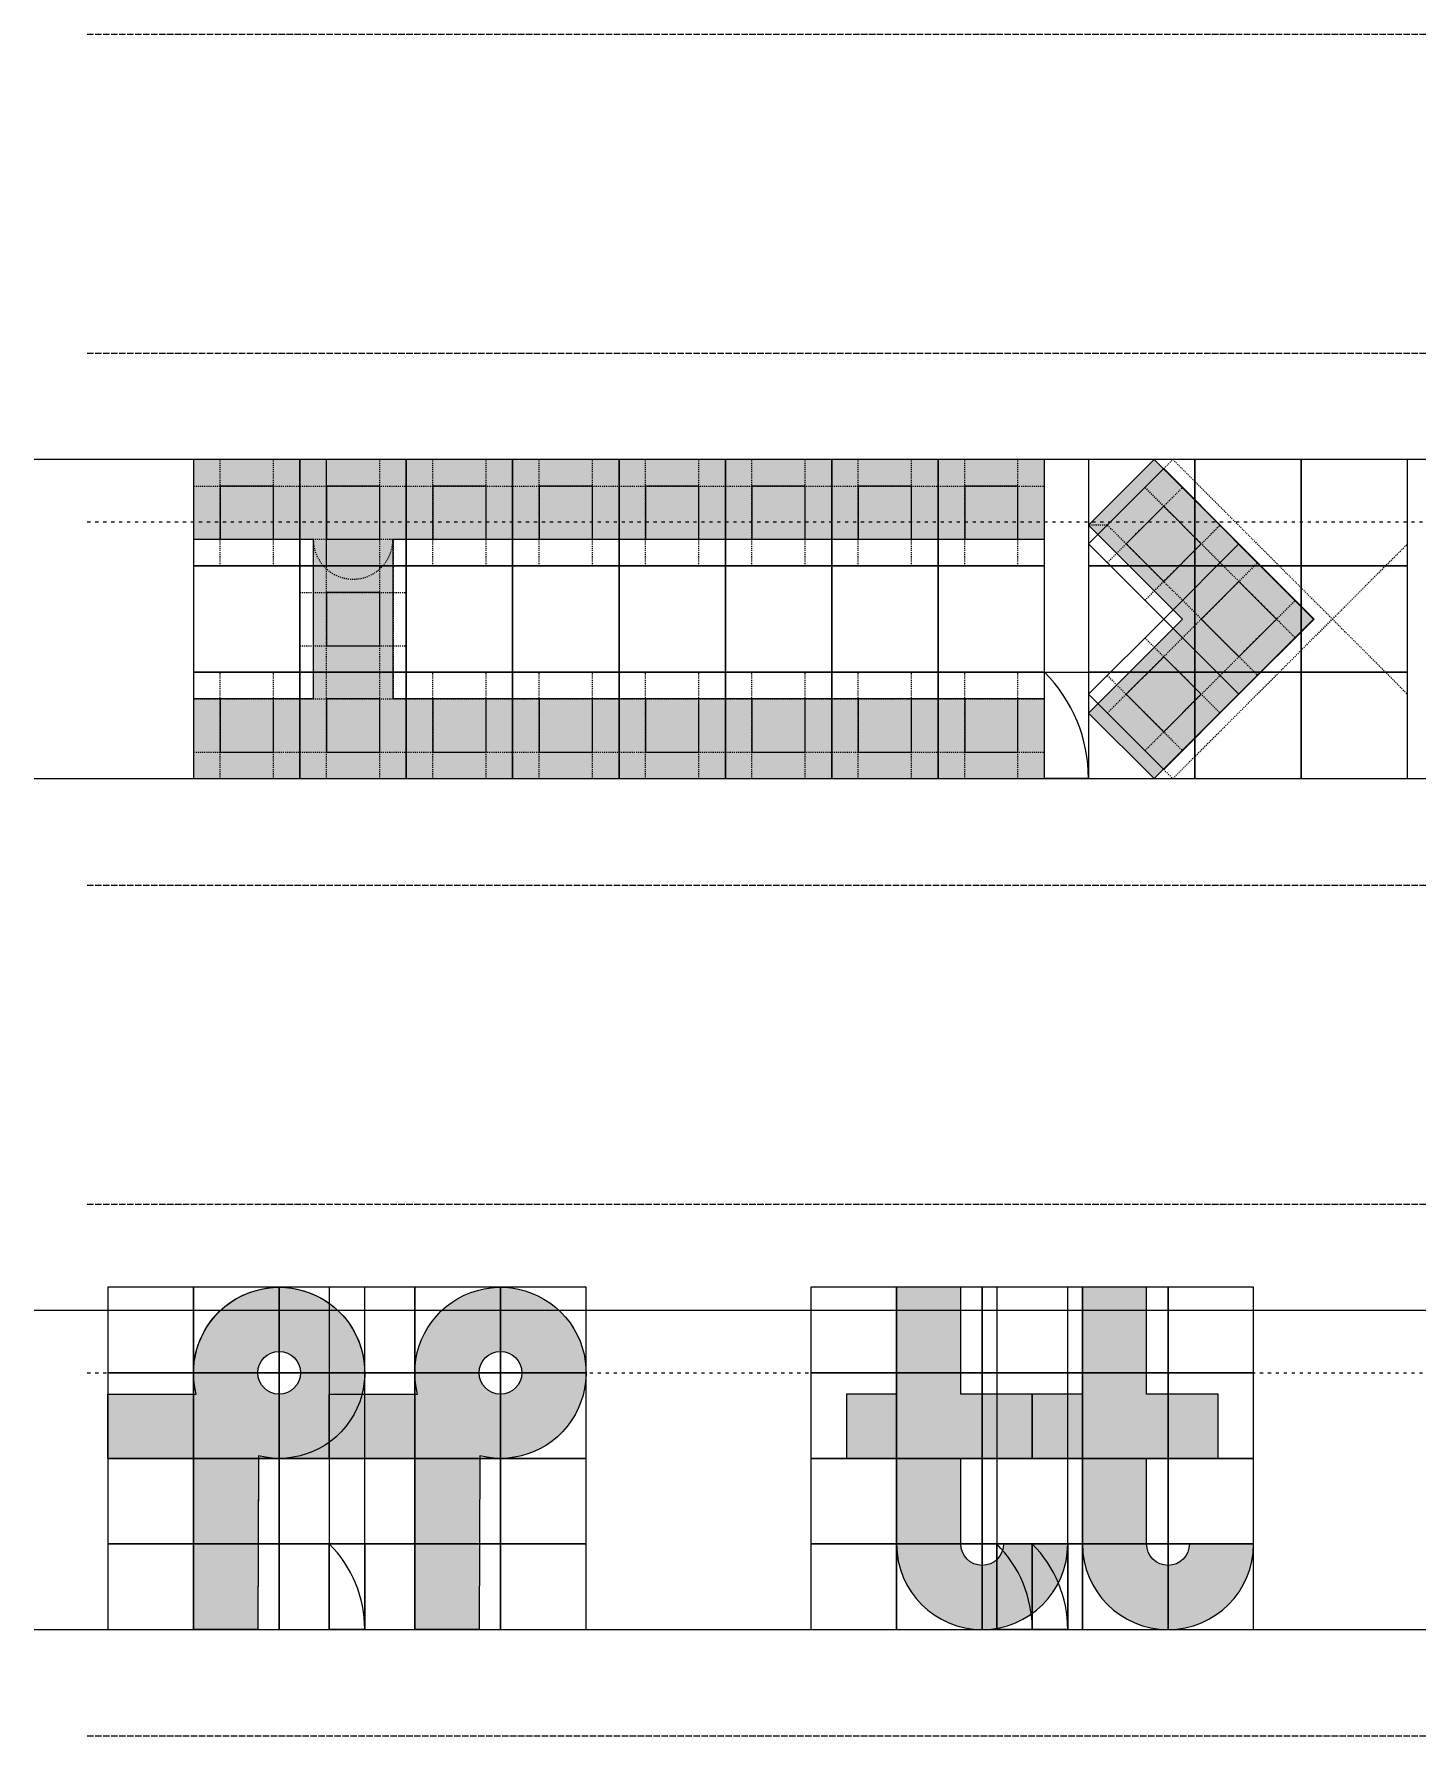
# Model space of a CAD drawing. Header units: millimetres. Extents: x -19 to 3010, y -292 to 470.
# Drawn here: x 810 to 940.1, y -250 to -90 of the extents above; entities that cross this region are included whole.
import ezdxf

# ---------------------------------------------------------------- set-up
doc = ezdxf.new("R2010")
doc.units = ezdxf.units.MM
doc.linetypes.add('ACAD_ISO02W100', pattern=[15, 12, -3])
doc.linetypes.add('ACAD_ISO03W100', pattern=[30, 12, -18])
for name, color, linetype in [('GUIDES', 252, 'Continuous'), ('guides_minor', 12, 'Continuous'), ('Lettering', 7, 'Continuous'), ('LINES', 252, 'Continuous'), ('Outlines', 5, 'Continuous')]:
    doc.layers.add(name, color=color, linetype=linetype)

msp = doc.modelspace()

# ---------------------------------------------------------------- hatches: boundary and pattern name
at = {"layer": 'Lettering'}
h = msp.add_hatch(color=256, dxfattribs=at)
h.dxf.hatch_style = 1
h.paths.add_polyline_path([(825, -130), (825, -137.5), (836.25, -137.5), (836.25, -152.5), (825, -152.5), (825, -160), (905, -160), (905, -152.4999999999999), (843.75, -152.5000000000001), (843.75, -137.4999999999998), (905, -137.5), (905, -130)])
h.paths.add_polyline_path([(915.3033008588993, -129.9999999999999), (909.1421356237308, -136.1611652351681), (917.9809703885628, -145.0000000000001), (909.1421356237311, -153.8388347648317), (915.3033008588991, -159.9999999999999), (930.3033008588993, -144.9999999999999)])
h = msp.add_hatch(color=256, dxfattribs=at)
h.dxf.hatch_style = 1
edge = h.paths.add_edge_path(flags=16)
edge.add_arc((853.85618083164, -215.857864376269), 2.011844635310808, 0, 360)
edge = h.paths.add_edge_path()
edge.add_line((840.8392193089586, -217.86970901158), (846.0643400639243, -217.8697090115799))
edge.add_arc((853.8561808316402, -215.857864376269), 8.047378541243692, -104.03624346792759, 194.4775121859299, ccw=False)
edge.add_line((851.9044048472356, -223.664968313887), (851.8443361963292, -239.9999999999999))
edge.add_line((851.8443361963292, -239.9999999999999), (845.8088022903966, -240))
edge.add_line((845.8088022903966, -240), (845.8088022903966, -223.9052429175127))
edge.add_line((845.8088022903966, -223.9052429175127), (831.0947189974079, -223.9052429175127))
edge.add_line((831.0947189974079, -223.9052429175127), (831.0355339059316, -239.9999999999999))
edge.add_line((831.0355339059316, -239.9999999999999), (824.999999999999, -240))
edge.add_line((824.999999999999, -240), (824.999999999999, -223.9052429175127))
edge.add_line((824.999999999999, -223.9052429175127), (816.9526214587553, -223.9052429175127))
edge.add_line((816.9526214587553, -223.9052429175127), (816.9526214587552, -217.86970901158))
edge.add_line((816.9526214587552, -217.86970901158), (825.2555377735267, -217.8697090115799))
edge.add_arc((833.0473785412427, -215.857864376269), 8.047378541243678, -14.477512185929925, 194.4775121859295, ccw=False)
edge = h.paths.add_edge_path(flags=16)
edge.add_arc((833.0473785412424, -215.857864376269), 2.011844635310808, 0, 360)
h = msp.add_hatch(color=256, dxfattribs=at)
h.dxf.hatch_style = 1
edge = h.paths.add_edge_path()
edge.add_line((903.8561808316402, -223.9052429175127), (908.5702260395507, -223.9052429175127))
edge.add_line((908.5702260395507, -223.9052429175127), (908.5702260395504, -231.9526214587563))
edge.add_arc((916.6176045807941, -231.9526214587563), 8.047378541243688, 180, 360)
edge.add_line((924.6649831220378, -231.9526214587563), (918.6294492161052, -231.9526214587563))
edge.add_arc((916.6176045807943, -231.9526214587563), 2.011844635310922, -180, 0, ccw=False)
edge.add_line((914.6057599454833, -231.9526214587563), (914.6057599454833, -223.9052429175127))
edge.add_line((914.6057599454833, -223.9052429175127), (921.3316497887046, -223.9052429175127))
edge.add_line((921.3316497887046, -223.9052429175127), (921.3316497887046, -217.8697090115801))
edge.add_line((921.3316497887046, -217.8697090115801), (914.6057599454833, -217.8697090115801))
edge.add_line((914.6057599454833, -217.8697090115801), (914.6057599454833, -207.8104858350254))
edge.add_line((914.6057599454833, -207.8104858350254), (908.5702260395507, -207.8104858350254))
edge.add_line((908.5702260395507, -207.8104858350254), (908.5702260395507, -217.86970901158))
edge.add_line((908.5702260395507, -217.86970901158), (903.8561808316402, -217.8697090115801))
edge.add_line((903.8561808316402, -217.8697090115801), (897.130290988419, -217.8697090115801))
edge.add_line((897.130290988419, -217.8697090115801), (897.130290988419, -207.8104858350254))
edge.add_line((897.130290988419, -207.8104858350254), (891.0947570824864, -207.8104858350254))
edge.add_line((891.0947570824864, -207.8104858350254), (891.0947570824864, -217.86970901158))
edge.add_line((891.0947570824864, -217.86970901158), (886.3807118745759, -217.86970901158))
edge.add_line((886.3807118745759, -217.86970901158), (886.3807118745759, -223.9052429175127))
edge.add_line((886.3807118745759, -223.9052429175127), (891.0947570824864, -223.9052429175127))
edge.add_line((891.0947570824864, -223.9052429175127), (891.0947570824861, -231.9526214587563))
edge.add_arc((899.1421356237298, -231.9526214587563), 8.047378541243688, 180, 360)
edge.add_line((907.1895141649735, -231.9526214587563), (901.1539802590408, -231.9526214587563))
edge.add_arc((899.1421356237299, -231.9526214587563), 2.011844635310922, -180, 0, ccw=False)
edge.add_line((897.130290988419, -231.9526214587563), (897.130290988419, -223.9052429175127))
edge.add_line((897.130290988419, -223.9052429175127), (903.8561808316402, -223.9052429175127))

# ---------------------------------------------------------------- linework, layer by layer
at = {"layer": 'GUIDES', "linetype": 'ACAD_ISO02W100', "ltscale": 0.005}
for p, q in [((827.5, -140), (827.5, -130)), ((832.5, -140), (832.5, -130)), ((842.5, -140), (842.5, -130)), ((847.5, -140), (847.5, -130)), ((852.5, -140), (852.5, -130)), ((857.5, -140), (857.5, -130)), ((862.5, -140), (862.5, -130)), ((867.5, -140), (867.5, -130)), ((872.5, -140), (872.5, -130)), ((877.5, -140), (877.5, -130)), ((882.5, -140), (882.5, -130)), ((887.5, -140), (887.5, -130)), ((892.5, -140), (892.5, -130)), ((897.5, -140), (897.5, -130)), ((902.5, -140), (902.5, -130)), ((825, -132.5), (835, -132.5)), ((835, -132.5), (845, -132.5)), ((845, -132.5), (855, -132.5)), ((855, -132.5), (865, -132.5)), ((865, -132.5), (875, -132.5)), ((875, -132.5), (885, -132.5)), ((885, -132.5), (895, -132.5)), ((895, -132.5), (905, -132.5)), ((825, -137.5), (835, -137.5)), ((835, -137.5), (845, -137.5)), ((845, -137.5), (855, -137.5)), ((855, -137.5), (865, -137.5)), ((865, -137.5), (875, -137.5)), ((875, -137.5), (885, -137.5)), ((885, -137.5), (895, -137.5)), ((895, -137.5), (905, -137.5)), ((837.5, -150), (837.5, -140)), ((842.5, -150), (842.5, -140)), ((835, -142.5), (845, -142.5)), ((835, -147.5), (845, -147.5)), ((827.5, -160), (827.5, -150)), ((832.5, -160), (832.5, -150)), ((837.5, -160), (837.5, -150)), ((842.5, -160), (842.5, -150)), ((847.5, -160.0000000000003), (847.5, -150.0000000000003)), ((852.5, -160.0000000000003), (852.5, -150.0000000000003)), ((857.5, -160.0000000000003), (857.5, -150.0000000000003)), ((862.5, -160.0000000000003), (862.5, -150.0000000000003)), ((867.5, -160), (867.5, -150)), ((872.5, -160), (872.5, -150)), ((877.5, -160.0000000000001), (877.5, -150.0000000000001)), ((882.5, -160.0000000000001), (882.5, -150.0000000000001)), ((887.5, -160.0000000000001), (887.5, -150.0000000000001)), ((892.5, -160.0000000000001), (892.5, -150.0000000000001)), ((897.5, -160), (897.5, -150)), ((902.5, -160), (902.5, -150)), ((825, -152.5), (835, -152.5)), ((835, -152.5), (845, -152.5)), ((845, -152.5000000000003), (855, -152.5000000000003)), ((855, -152.5000000000003), (865, -152.5000000000003)), ((865, -152.5), (875, -152.5)), ((875, -152.5000000000001), (885, -152.5000000000001)), ((885, -152.5000000000001), (895, -152.5000000000001)), ((895, -152.5), (905, -152.5)), ((825, -157.5), (835, -157.5)), ((835, -157.5), (845, -157.5)), ((845, -157.5000000000003), (855, -157.5000000000003)), ((855, -157.5000000000003), (865, -157.5000000000003)), ((865, -157.5), (875, -157.5)), ((875, -157.5000000000001), (885, -157.5000000000001)), ((885, -157.5000000000001), (895, -157.5000000000001)), ((895, -157.5), (905, -157.5))]:
    msp.add_line(p, q, dxfattribs=at)
at = {"layer": 'GUIDES'}
for points in [[(825, -140), (835, -140), (835, -130), (825, -130)], [(835, -140), (845, -140), (845, -130), (835, -130)], [(845, -140), (855, -140), (855, -130), (845, -130)], [(855, -140), (865, -140), (865, -130), (855, -130)], [(865, -140), (875, -140), (875, -130), (865, -130)], [(875, -140), (885, -140), (885, -130), (875, -130)], [(885, -140), (895, -140), (895, -130), (885, -130)], [(895, -140), (905, -140), (905, -130), (895, -130)], [(909.1421356237311, -140), (919.1421356237311, -140), (919.1421356237311, -130), (909.1421356237311, -130)], [(919.1421356237311, -140), (929.1421356237311, -140), (929.1421356237311, -130), (919.1421356237311, -130)], [(929.1421356237311, -140), (939.1421356237311, -140), (939.1421356237311, -130), (929.1421356237311, -130)], [(827.5, -137.5), (832.5, -137.5), (832.5, -132.5), (827.5, -132.5)], [(837.5, -137.5), (842.5, -137.5), (842.5, -132.5), (837.5, -132.5)], [(847.5, -137.5), (852.5, -137.5), (852.5, -132.5), (847.5, -132.5)], [(857.5, -137.5), (862.5, -137.5), (862.5, -132.5), (857.5, -132.5)], [(867.5, -137.5), (872.5, -137.5), (872.5, -132.5), (867.5, -132.5)], [(877.5, -137.5), (882.5, -137.5), (882.5, -132.5), (877.5, -132.5)], [(887.5, -137.5), (892.5, -137.5), (892.5, -132.5), (887.5, -132.5)], [(897.5, -137.5), (902.5, -137.5), (902.5, -132.5), (897.5, -132.5)], [(825, -150), (835, -150), (835, -140), (825, -140)], [(835, -150), (845, -150), (845, -140), (835, -140)], [(845, -150), (855, -150), (855, -140), (845, -140)], [(855, -150), (865, -150), (865, -140), (855, -140)], [(865, -150), (875, -150), (875, -140), (865, -140)], [(875, -150), (885, -150), (885, -140), (875, -140)], [(885, -150), (895, -150), (895, -140), (885, -140)], [(895, -150), (905, -150), (905, -140), (895, -140)], [(909.1421356237311, -150), (919.1421356237311, -150), (919.1421356237311, -140), (909.1421356237311, -140)], [(919.1421356237311, -150), (929.1421356237311, -150), (929.1421356237311, -140), (919.1421356237311, -140)], [(929.1421356237311, -150), (939.1421356237311, -150), (939.1421356237311, -140), (929.1421356237311, -140)], [(837.5, -147.5), (842.5, -147.5), (842.5, -142.5), (837.5, -142.5)], [(825, -160), (835, -160), (835, -150), (825, -150)], [(835, -160), (845, -160), (845, -150), (835, -150)], [(845, -160), (855, -160), (855, -150), (845, -150)], [(855, -160), (865, -160), (865, -150), (855, -150)], [(865, -160), (875, -160), (875, -150), (865, -150)], [(875, -160), (885, -160), (885, -150), (875, -150)], [(885, -160), (895, -160), (895, -150), (885, -150)], [(895, -160), (905, -160), (905, -150), (895, -150)], [(909.1421356237311, -160), (905, -160), (905, -150), (909.1421356237311, -150)], [(909.1421356237311, -160), (919.1421356237311, -160), (919.1421356237311, -150), (909.1421356237311, -150)], [(919.1421356237311, -160), (929.1421356237311, -160), (929.1421356237311, -150), (919.1421356237311, -150)], [(929.1421356237311, -160), (939.1421356237311, -160), (939.1421356237311, -150), (929.1421356237311, -150)], [(827.5, -157.5), (832.5, -157.5), (832.5, -152.5), (827.5, -152.5)], [(837.5, -157.5), (842.5, -157.5), (842.5, -152.5), (837.5, -152.5)], [(847.5, -157.5000000000003), (852.5, -157.5000000000003), (852.5, -152.5000000000003), (847.5, -152.5000000000003)], [(857.5, -157.5000000000003), (862.5, -157.5000000000003), (862.5, -152.5000000000003), (857.5, -152.5000000000003)], [(867.5, -157.5), (872.5, -157.5), (872.5, -152.5), (867.5, -152.5)], [(877.5, -157.5000000000001), (882.5, -157.5000000000001), (882.5, -152.5000000000001), (877.5, -152.5000000000001)], [(887.5, -157.5000000000001), (892.5, -157.5000000000001), (892.5, -152.5000000000001), (887.5, -152.5000000000001)], [(897.5, -157.5), (902.5, -157.5), (902.5, -152.5), (897.5, -152.5)], [(816.9526214587563, -215.857864376269), (825, -215.857864376269), (825, -207.8104858350254), (816.9526214587563, -207.8104858350254)], [(825, -215.857864376269), (833.0473785412437, -215.857864376269), (833.0473785412437, -207.8104858350254), (825, -207.8104858350254)], [(833.0473785412437, -215.857864376269), (841.0947570824874, -215.857864376269), (841.0947570824874, -207.8104858350254), (833.0473785412437, -207.8104858350254)], [(837.7614237491539, -215.857864376269), (845.8088022903976, -215.857864376269), (845.8088022903976, -207.8104858350254), (837.7614237491539, -207.8104858350254)], [(845.8088022903976, -215.857864376269), (853.8561808316413, -215.857864376269), (853.8561808316413, -207.8104858350254), (845.8088022903976, -207.8104858350254)], [(853.8561808316413, -215.857864376269), (861.903559372885, -215.857864376269), (861.903559372885, -207.8104858350254), (853.8561808316413, -207.8104858350254)], [(883.0473785412437, -215.857864376269), (891.0947570824874, -215.857864376269), (891.0947570824874, -207.8104858350254), (883.0473785412437, -207.8104858350254)], [(891.0947570824874, -215.857864376269), (899.1421356237311, -215.857864376269), (899.1421356237311, -207.8104858350254), (891.0947570824874, -207.8104858350254)], [(899.1421356237311, -215.857864376269), (907.1895141649748, -215.857864376269), (907.1895141649748, -207.8104858350254), (899.1421356237311, -207.8104858350254)], [(900.522847498308, -215.857864376269), (908.5702260395517, -215.857864376269), (908.5702260395517, -207.8104858350254), (900.522847498308, -207.8104858350254)], [(908.5702260395517, -215.857864376269), (916.6176045807954, -215.857864376269), (916.6176045807954, -207.8104858350254), (908.5702260395517, -207.8104858350254)], [(916.6176045807954, -215.857864376269), (924.6649831220388, -215.857864376269), (924.6649831220388, -207.8104858350254), (916.6176045807954, -207.8104858350254)], [(816.9526214587563, -223.9052429175127), (825, -223.9052429175127), (825, -215.857864376269), (816.9526214587563, -215.857864376269)], [(825, -223.9052429175127), (833.0473785412437, -223.9052429175127), (833.0473785412437, -215.857864376269), (825, -215.857864376269)], [(833.0473785412437, -223.9052429175127), (841.0947570824874, -223.9052429175127), (841.0947570824874, -215.857864376269), (833.0473785412437, -215.857864376269)], [(837.7614237491539, -223.9052429175127), (845.8088022903976, -223.9052429175127), (845.8088022903976, -215.857864376269), (837.7614237491539, -215.857864376269)], [(845.8088022903976, -223.9052429175127), (853.8561808316413, -223.9052429175127), (853.8561808316413, -215.857864376269), (845.8088022903976, -215.857864376269)], [(853.8561808316413, -223.9052429175127), (861.903559372885, -223.9052429175127), (861.903559372885, -215.857864376269), (853.8561808316413, -215.857864376269)], [(883.0473785412437, -223.9052429175127), (891.0947570824874, -223.9052429175127), (891.0947570824874, -215.857864376269), (883.0473785412437, -215.857864376269)], [(891.0947570824874, -223.9052429175127), (899.1421356237311, -223.9052429175127), (899.1421356237311, -215.857864376269), (891.0947570824874, -215.857864376269)], [(899.1421356237311, -223.9052429175127), (907.1895141649748, -223.9052429175127), (907.1895141649748, -215.857864376269), (899.1421356237311, -215.857864376269)], [(900.522847498308, -223.9052429175127), (908.5702260395517, -223.9052429175127), (908.5702260395517, -215.857864376269), (900.522847498308, -215.857864376269)], [(908.5702260395517, -223.9052429175127), (916.6176045807954, -223.9052429175127), (916.6176045807954, -215.857864376269), (908.5702260395517, -215.857864376269)], [(916.6176045807954, -223.9052429175127), (924.6649831220388, -223.9052429175127), (924.6649831220388, -215.857864376269), (916.6176045807954, -215.857864376269)], [(816.9526214587563, -231.9526214587563), (825, -231.9526214587563), (825, -223.9052429175127), (816.9526214587563, -223.9052429175127)], [(825, -231.9526214587563), (833.0473785412437, -231.9526214587563), (833.0473785412437, -223.9052429175127), (825, -223.9052429175127)], [(833.0473785412437, -231.9526214587563), (841.0947570824874, -231.9526214587563), (841.0947570824874, -223.9052429175127), (833.0473785412437, -223.9052429175127)], [(837.7614237491539, -231.9526214587563), (845.8088022903976, -231.9526214587563), (845.8088022903976, -223.9052429175127), (837.7614237491539, -223.9052429175127)], [(845.8088022903976, -231.9526214587563), (853.8561808316413, -231.9526214587563), (853.8561808316413, -223.9052429175127), (845.8088022903976, -223.9052429175127)], [(853.8561808316413, -231.9526214587563), (861.903559372885, -231.9526214587563), (861.903559372885, -223.9052429175127), (853.8561808316413, -223.9052429175127)], [(883.0473785412437, -231.9526214587563), (891.0947570824874, -231.9526214587563), (891.0947570824874, -223.9052429175127), (883.0473785412437, -223.9052429175127)], [(891.0947570824874, -231.9526214587563), (899.1421356237311, -231.9526214587563), (899.1421356237311, -223.9052429175127), (891.0947570824874, -223.9052429175127)], [(899.1421356237311, -231.9526214587563), (907.1895141649748, -231.9526214587563), (907.1895141649748, -223.9052429175127), (899.1421356237311, -223.9052429175127)], [(900.522847498308, -231.9526214587563), (908.5702260395517, -231.9526214587563), (908.5702260395517, -223.9052429175127), (900.522847498308, -223.9052429175127)], [(908.5702260395517, -231.9526214587563), (916.6176045807954, -231.9526214587563), (916.6176045807954, -223.9052429175127), (908.5702260395517, -223.9052429175127)], [(916.6176045807954, -231.9526214587563), (924.6649831220388, -231.9526214587563), (924.6649831220388, -223.9052429175127), (916.6176045807954, -223.9052429175127)], [(816.9526214587563, -240), (825, -240), (825, -231.9526214587563), (816.9526214587563, -231.9526214587563)], [(825, -240), (833.0473785412437, -240), (833.0473785412437, -231.9526214587563), (825, -231.9526214587563)], [(833.0473785412437, -240), (841.0947570824874, -240), (841.0947570824874, -231.9526214587563), (833.0473785412437, -231.9526214587563)], [(837.7614237491539, -240), (845.8088022903976, -240), (845.8088022903976, -231.9526214587563), (837.7614237491539, -231.9526214587563)], [(841.0947570824874, -240), (837.7614237491539, -240), (837.7614237491539, -231.9526214587563), (841.0947570824874, -231.9526214587563)], [(845.8088022903976, -240), (853.8561808316413, -240), (853.8561808316413, -231.9526214587563), (845.8088022903976, -231.9526214587563)], [(853.8561808316413, -240), (861.903559372885, -240), (861.903559372885, -231.9526214587563), (853.8561808316413, -231.9526214587563)], [(883.0473785412437, -240), (891.0947570824874, -240), (891.0947570824874, -231.9526214587563), (883.0473785412437, -231.9526214587563)], [(891.0947570824874, -240), (899.1421356237311, -240), (899.1421356237311, -231.9526214587563), (891.0947570824874, -231.9526214587563)], [(899.1421356237311, -240), (907.1895141649748, -240), (907.1895141649748, -231.9526214587563), (899.1421356237311, -231.9526214587563)], [(900.522847498308, -240), (908.5702260395517, -240), (908.5702260395517, -231.9526214587563), (900.522847498308, -231.9526214587563)], [(903.8561808316415, -240), (900.5228474983082, -240), (900.5228474983082, -231.9526214587563), (903.8561808316415, -231.9526214587563)], [(907.1895141649748, -240), (903.8561808316413, -240), (903.8561808316413, -231.9526214587563), (907.1895141649748, -231.9526214587563)], [(908.5702260395517, -240), (916.6176045807954, -240), (916.6176045807954, -231.9526214587563), (908.5702260395517, -231.9526214587563)], [(916.6176045807954, -240), (924.6649831220388, -240), (924.6649831220388, -231.9526214587563), (916.6176045807954, -231.9526214587563)]]:
    msp.add_lwpolyline(points, close=True, dxfattribs=at)
for centre, radius, end in [((895, -160), 14.14213562373095, 44.99999999999963), ((829.7140452079102, -240), 11.38071187457704, 44.9999999999996), ((892.4754689570645, -240), 11.38071187457704, 44.99999999999957), ((895.8088022903976, -240), 11.38071187457704, 44.99999999999957)]:
    msp.add_arc(centre, radius, 0, end, dxfattribs=at)
at = {"layer": 'guides_minor', "linetype": 'ACAD_ISO02W100', "ltscale": 0.005}
for p, q in [((916.2132034355964, -130.857864376269), (917.0710678118655, -130)), ((917.0710678118655, -130), (939.1421356237311, -152.0710678118654)), ((910.9099025766973, -139.6966991411009), (917.9809703885626, -132.6256313292355)), ((914.4454364826302, -132.6256313292355), (921.5165042944955, -139.6966991411009)), ((836.25, -137.5), (836.25, -152.5)), ((843.75, -137.5), (843.75, -152.5)), ((910.9099025766973, -136.1611652351683), (909.1421356237311, -136.1611652351683)), ((910.9099025766973, -136.1611652351683), (917.9809703885628, -143.2322330470337)), ((914.4454364826302, -143.2322330470337), (921.5165042944955, -136.1611652351681)), ((917.0710678118653, -160), (939.1421356237311, -137.9289321881345)), ((917.9809703885628, -146.7677669529664), (925.0520382004281, -139.696699141101)), ((921.5165042944957, -139.696699141101), (928.587572106361, -146.7677669529664)), ((917.9809703885628, -143.2322330470337), (925.0520382004283, -150.3033008588991)), ((921.5165042944957, -150.3033008588991), (928.587572106361, -143.2322330470336)), ((910.9099025766973, -153.8388347648319), (917.9809703885626, -146.7677669529664)), ((914.4454364826302, -146.7677669529664), (921.5165042944955, -153.8388347648319)), ((910.9099025766973, -150.3033008588992), (917.9809703885628, -157.3743686707646)), ((914.4454364826302, -157.3743686707646), (921.5165042944955, -150.3033008588991)), ((916.2132034355964, -159.142135623731), (917.0710678118653, -160))]:
    msp.add_line(p, q, dxfattribs=at)
at = {"layer": 'guides_minor'}
for points in [[(909.1421356237311, -137.9289321881345), (916.2132034355964, -145), (923.2842712474619, -137.9289321881345), (916.2132034355964, -130.857864376269)], [(912.6776695296635, -137.9289321881346), (916.2132034355964, -141.4644660940673), (919.7487373415292, -137.9289321881346), (916.2132034355964, -134.3933982822018)], [(916.2132034355964, -145), (923.2842712474619, -152.0710678118655), (930.3553390593274, -145), (923.2842712474619, -137.9289321881345)], [(919.748737341529, -145.0000000000001), (923.2842712474619, -148.5355339059328), (926.8198051533948, -145.0000000000001), (923.2842712474619, -141.4644660940673)], [(909.1421356237311, -152.0710678118655), (916.2132034355964, -159.142135623731), (923.2842712474619, -152.0710678118655), (916.2132034355964, -145)], [(912.6776695296635, -152.0710678118655), (916.2132034355964, -155.6066017177983), (919.7487373415292, -152.0710678118655), (916.2132034355964, -148.5355339059328)]]:
    msp.add_lwpolyline(points, close=True, dxfattribs=at)
for points in [[(831.095602556839, -223.664968313887), (831.0355339059327, -239.9999999999999), (825, -240), (825, -223.9052429175127), (816.9526214587563, -223.9052429175127), (816.9526214587562, -217.86970901158), (825.2555377735277, -217.8697090115799, -3.637528271890709)], [(851.9044048472366, -223.664968313887), (851.8443361963302, -239.9999999999999), (845.8088022903976, -240), (845.8088022903976, -223.9052429175127), (837.7614237491539, -223.9052429175127), (837.7614237491538, -217.86970901158), (846.0643400639253, -217.8697090115799, -3.637528271890709)], [(897.13029098842, -217.8697090115801), (897.13029098842, -207.8104858350254), (891.0947570824874, -207.8104858350254), (891.0947570824874, -217.86970901158), (886.380711874577, -217.86970901158), (886.380711874577, -223.9052429175127), (891.0947570824874, -223.9052429175127), (891.0947570824871, -231.9526214587563, 0.9999999999999999), (907.1895141649745, -231.9526214587563), (901.1539802590419, -231.9526214587563, -0.9999999999999999), (897.13029098842, -231.9526214587563), (897.13029098842, -223.9052429175127), (903.8561808316413, -223.9052429175127), (903.8561808316413, -217.8697090115801)], [(914.6057599454844, -217.8697090115801), (914.6057599454844, -207.8104858350254), (908.5702260395517, -207.8104858350254), (908.5702260395517, -217.86970901158), (903.8561808316413, -217.86970901158), (903.8561808316413, -223.9052429175127), (908.5702260395517, -223.9052429175127), (908.5702260395515, -231.9526214587563, 0.9999999999999999), (924.6649831220388, -231.9526214587563), (918.6294492161062, -231.9526214587563, -0.9999999999999999), (914.6057599454844, -231.9526214587563), (914.6057599454844, -223.9052429175127), (921.3316497887056, -223.9052429175127), (921.3316497887056, -217.8697090115801)]]:
    msp.add_lwpolyline(points, format="xyb", close=True, dxfattribs=at)
for centre in [(833.0473785412435, -215.857864376269), (853.856180831641, -215.857864376269)]:
    msp.add_circle(centre, 2.011844635310808, dxfattribs=at)
at = {"layer": 'guides_minor', "linetype": 'ACAD_ISO02W100', "ltscale": 0.005}
msp.add_arc((840, -137.5), 3.75, 180, 0, dxfattribs=at)
at = {"layer": 'Lettering'}
msp.add_line((837.5, -140), (837.5, -130), dxfattribs=at)
at = {"layer": 'LINES', "linetype": 'ACAD_ISO02W100', "ltscale": 0.05}
for p, q in [((815, -90), (1355, -90)), ((815, -120), (1355, -120)), ((815, -170), (1355, -170)), ((815, -200), (1355, -200)), ((815, -250), (1355, -250))]:
    msp.add_line(p, q, dxfattribs=at)
at = {"layer": 'LINES'}
for p, q in [((1360, -130), (810, -130)), ((810, -160), (1360, -160)), ((1360, -210), (810, -210)), ((810, -240), (1360, -240))]:
    msp.add_line(p, q, dxfattribs=at)
at = {"layer": 'LINES', "linetype": 'ACAD_ISO03W100', "ltscale": 0.025}
for p, q in [((815, -135.857864376269), (1355, -135.857864376269)), ((815, -215.857864376269), (1355, -215.857864376269))]:
    msp.add_line(p, q, dxfattribs=at)
at = {"layer": 'Outlines'}
for points in [[(825, -130), (825, -137.5), (836.25, -137.5), (836.25, -152.5), (825, -152.5), (825, -160), (905, -160), (905, -152.4999999999999), (843.75, -152.5000000000001), (843.75, -137.4999999999998), (905, -137.5), (905, -130)], [(915.3033008588993, -129.9999999999999), (909.1421356237308, -136.1611652351681), (917.9809703885628, -145.0000000000001), (909.1421356237311, -153.8388347648317), (915.3033008588991, -159.9999999999999), (930.3033008588993, -144.9999999999999)]]:
    msp.add_lwpolyline(points, close=True, dxfattribs=at)
for points in [[(840.8392193089586, -217.86970901158), (846.0643400639243, -217.8697090115799, -3.637528271890709), (851.9044048472356, -223.664968313887), (851.8443361963292, -239.9999999999999), (845.8088022903966, -240), (845.8088022903966, -223.9052429175127), (831.0947189974079, -223.9052429175127), (831.0355339059316, -239.9999999999999), (824.999999999999, -240), (824.999999999999, -223.9052429175127), (816.9526214587553, -223.9052429175127), (816.9526214587552, -217.86970901158), (825.2555377735267, -217.8697090115799, -1.290994448735805)], [(903.8561808316402, -223.9052429175127), (908.5702260395507, -223.9052429175127), (908.5702260395504, -231.9526214587563, 0.9999999999999999), (924.6649831220378, -231.9526214587563), (918.6294492161052, -231.9526214587563, -0.9999999999999999), (914.6057599454833, -231.9526214587563), (914.6057599454833, -223.9052429175127), (921.3316497887046, -223.9052429175127), (921.3316497887046, -217.8697090115801), (914.6057599454833, -217.8697090115801), (914.6057599454833, -207.8104858350254), (908.5702260395507, -207.8104858350254), (908.5702260395507, -217.86970901158), (903.8561808316402, -217.8697090115801), (897.130290988419, -217.8697090115801), (897.130290988419, -207.8104858350254), (891.0947570824864, -207.8104858350254), (891.0947570824864, -217.86970901158), (886.3807118745759, -217.86970901158), (886.3807118745759, -223.9052429175127), (891.0947570824864, -223.9052429175127), (891.0947570824861, -231.9526214587563, 0.9999999999999999), (907.1895141649735, -231.9526214587563), (901.1539802590408, -231.9526214587563, -0.9999999999999999), (897.130290988419, -231.9526214587563), (897.130290988419, -223.9052429175127)]]:
    msp.add_lwpolyline(points, format="xyb", close=True, dxfattribs=at)
for centre in [(833.0473785412424, -215.857864376269), (853.85618083164, -215.857864376269)]:
    msp.add_circle(centre, 2.011844635310808, dxfattribs=at)

doc.saveas('drawing.dxf')
